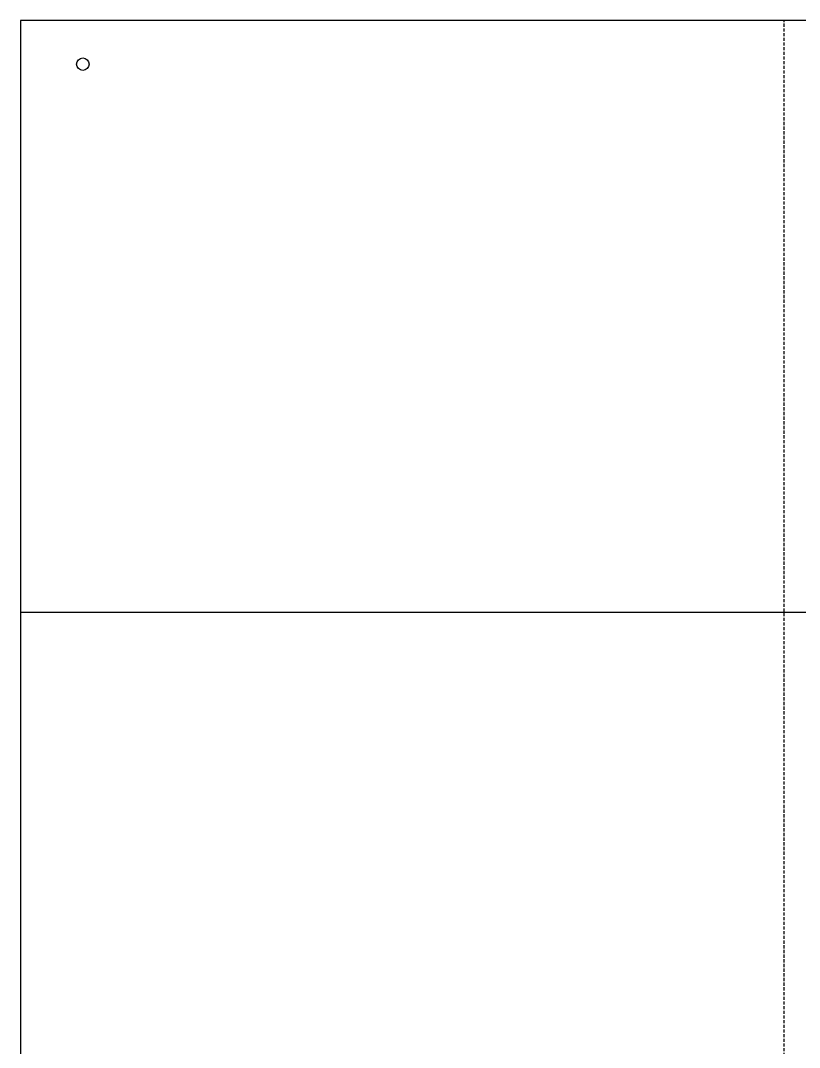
# Model space of a CAD drawing. Extents: x 0 to 245, y 0 to 330.
# Drawn here: x 0 to 125, y 164.9 to 329.5 of the extents above; entities that cross this region are included whole.
import ezdxf

# ---------------------------------------------------------------- set-up
doc = ezdxf.new("R2010")
doc.units = 0
doc.linetypes.add('DASHED', pattern=[0.75, 0.5, -0.25])
doc.layers.add('--8N-THT. FIXING HOLE', color=4, linetype='CONTINUOUS')
doc.layers.add('-15N-THT. THIẾT BỊ ĐÓNG MỞ', color=40, linetype='CONTINUOUS')

# ---------------------------------------------------------------- blocks, each defined once
blk = doc.blocks.new('06 - N - SC VSD ATV212HD15~18N4')
at = {"layer": '--8N-THT. FIXING HOLE'}
blk.add_circle((-112.5, 157.75), 1, dxfattribs=at)
at = {"layer": '-15N-THT. THIẾT BỊ ĐÓNG MỞ'}
for p, q in [((122.5, 164.75), (-122.5, 164.75)), ((-122.5, 164.75), (-122.5, -144.25)), ((122.5, 69.82), (-122.5, 69.82))]:
    blk.add_line(p, q, dxfattribs=at)
at = {"layer": '-15N-THT. THIẾT BỊ ĐÓNG MỞ', "color": 6, "linetype": 'DASHED'}
blk.add_line((0, -164.75), (0, 164.75), dxfattribs=at)

msp = doc.modelspace()

# ---------------------------------------------------------------- block references
msp.add_blockref('06 - N - SC VSD ATV212HD15~18N4', (122.5, 164.75))

doc.saveas('drawing.dxf')
